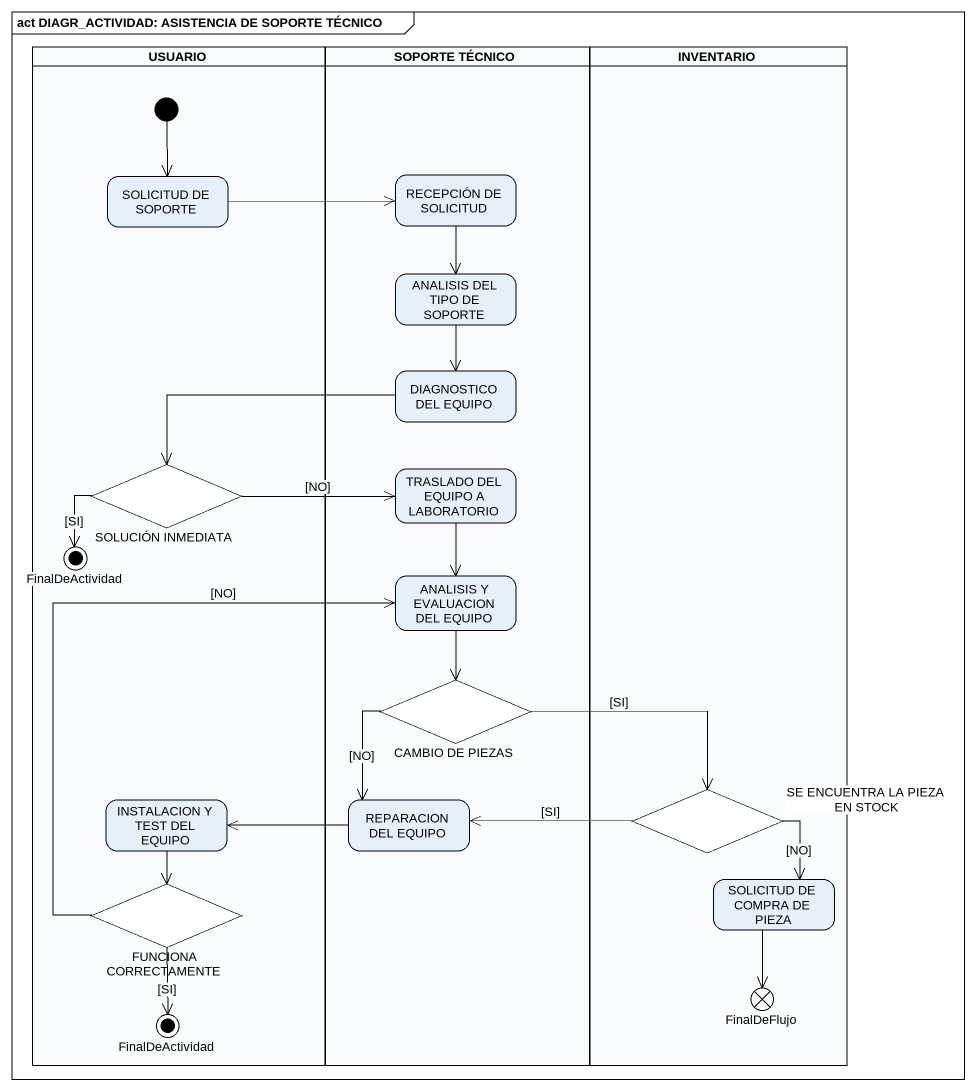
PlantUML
@startuml
mainframe act DIAGR_ACTIVIDAD: ASISTENCIA DE SOPORTE TÉCNICO
hide empty description
state USUARIO <<partition>> {
  state "SOLICITUD DE SOPORTE" as SOLICITUD_DE_SOPORTE
  state "SOLUCIÓN INMEDIATA" as SOLUCIÓN_INMEDIATA <<choice>>
  state FinalDeActividad <<end>>
  state "INSTALACION Y TEST DEL EQUIPO" as INSTALACION_Y_TEST_DEL
  state "FUNCIONA CORRECTAMENTE" as FUNCIONA_CORRECTAMENTE <<choice>>
  state "FinalDeActividad" as FinalDeActividad_2 <<end>>
  [*] --> SOLICITUD_DE_SOPORTE
}
state "SOPORTE TÉCNICO" as SOPORTE_TÉCNICO <<partition>> {
  state "RECEPCIÓN DE SOLICITUD" as RECEPCIÓN_DE_SOLICITUD
  state "ANALISIS DEL TIPO DE SOPORTE" as ANALISIS_DEL_TIPO_DE_SOPORTE
  state "DIAGNOSTICO DEL EQUIPO" as DIAGNOSTICO_DEL_EQUIPO
  state "TRASLADO DEL EQUIPO A LABORATORIO" as TRASLADO_DEL_EQUIPO_A
  state "ANALISIS Y EVALUACION DEL EQUIPO" as ANALISIS_Y_EVALUACION_DEL
  state "CAMBIO DE PIEZAS" as CAMBIO_DE_PIEZAS <<choice>>
  state "REPARACION DEL EQUIPO" as REPARACION_DEL_EQUIPO
}
state INVENTARIO <<partition>> {
  state "SE ENCUENTRA LA PIEZA EN STOCK" as SE_ENCUENTRA_LA_PIEZA_EN <<choice>>
  state "SOLICITUD DE COMPRA DE PIEZA" as SOLICITUD_DE_COMPRA_DE_PIEZA
  state FinalDeFlujo <<end>>
}
SOLICITUD_DE_SOPORTE -right-> RECEPCIÓN_DE_SOLICITUD
RECEPCIÓN_DE_SOLICITUD --> ANALISIS_DEL_TIPO_DE_SOPORTE
ANALISIS_DEL_TIPO_DE_SOPORTE --> DIAGNOSTICO_DEL_EQUIPO
DIAGNOSTICO_DEL_EQUIPO -left-> SOLUCIÓN_INMEDIATA
SOLUCIÓN_INMEDIATA -right-> TRASLADO_DEL_EQUIPO_A : [NO]
SOLUCIÓN_INMEDIATA --> FinalDeActividad : [SI]
TRASLADO_DEL_EQUIPO_A --> ANALISIS_Y_EVALUACION_DEL
ANALISIS_Y_EVALUACION_DEL --> CAMBIO_DE_PIEZAS
CAMBIO_DE_PIEZAS -right-> SE_ENCUENTRA_LA_PIEZA_EN : [SI]
CAMBIO_DE_PIEZAS --> REPARACION_DEL_EQUIPO : [NO]
SE_ENCUENTRA_LA_PIEZA_EN -left-> REPARACION_DEL_EQUIPO : [SI]
SE_ENCUENTRA_LA_PIEZA_EN --> SOLICITUD_DE_COMPRA_DE_PIEZA : [NO]
INSTALACION_Y_TEST_DEL --> FUNCIONA_CORRECTAMENTE
REPARACION_DEL_EQUIPO -left-> INSTALACION_Y_TEST_DEL
FUNCIONA_CORRECTAMENTE -up-> ANALISIS_Y_EVALUACION_DEL : [NO]
FUNCIONA_CORRECTAMENTE --> FinalDeActividad_2 : [SI]
SOLICITUD_DE_COMPRA_DE_PIEZA --> FinalDeFlujo
@enduml
